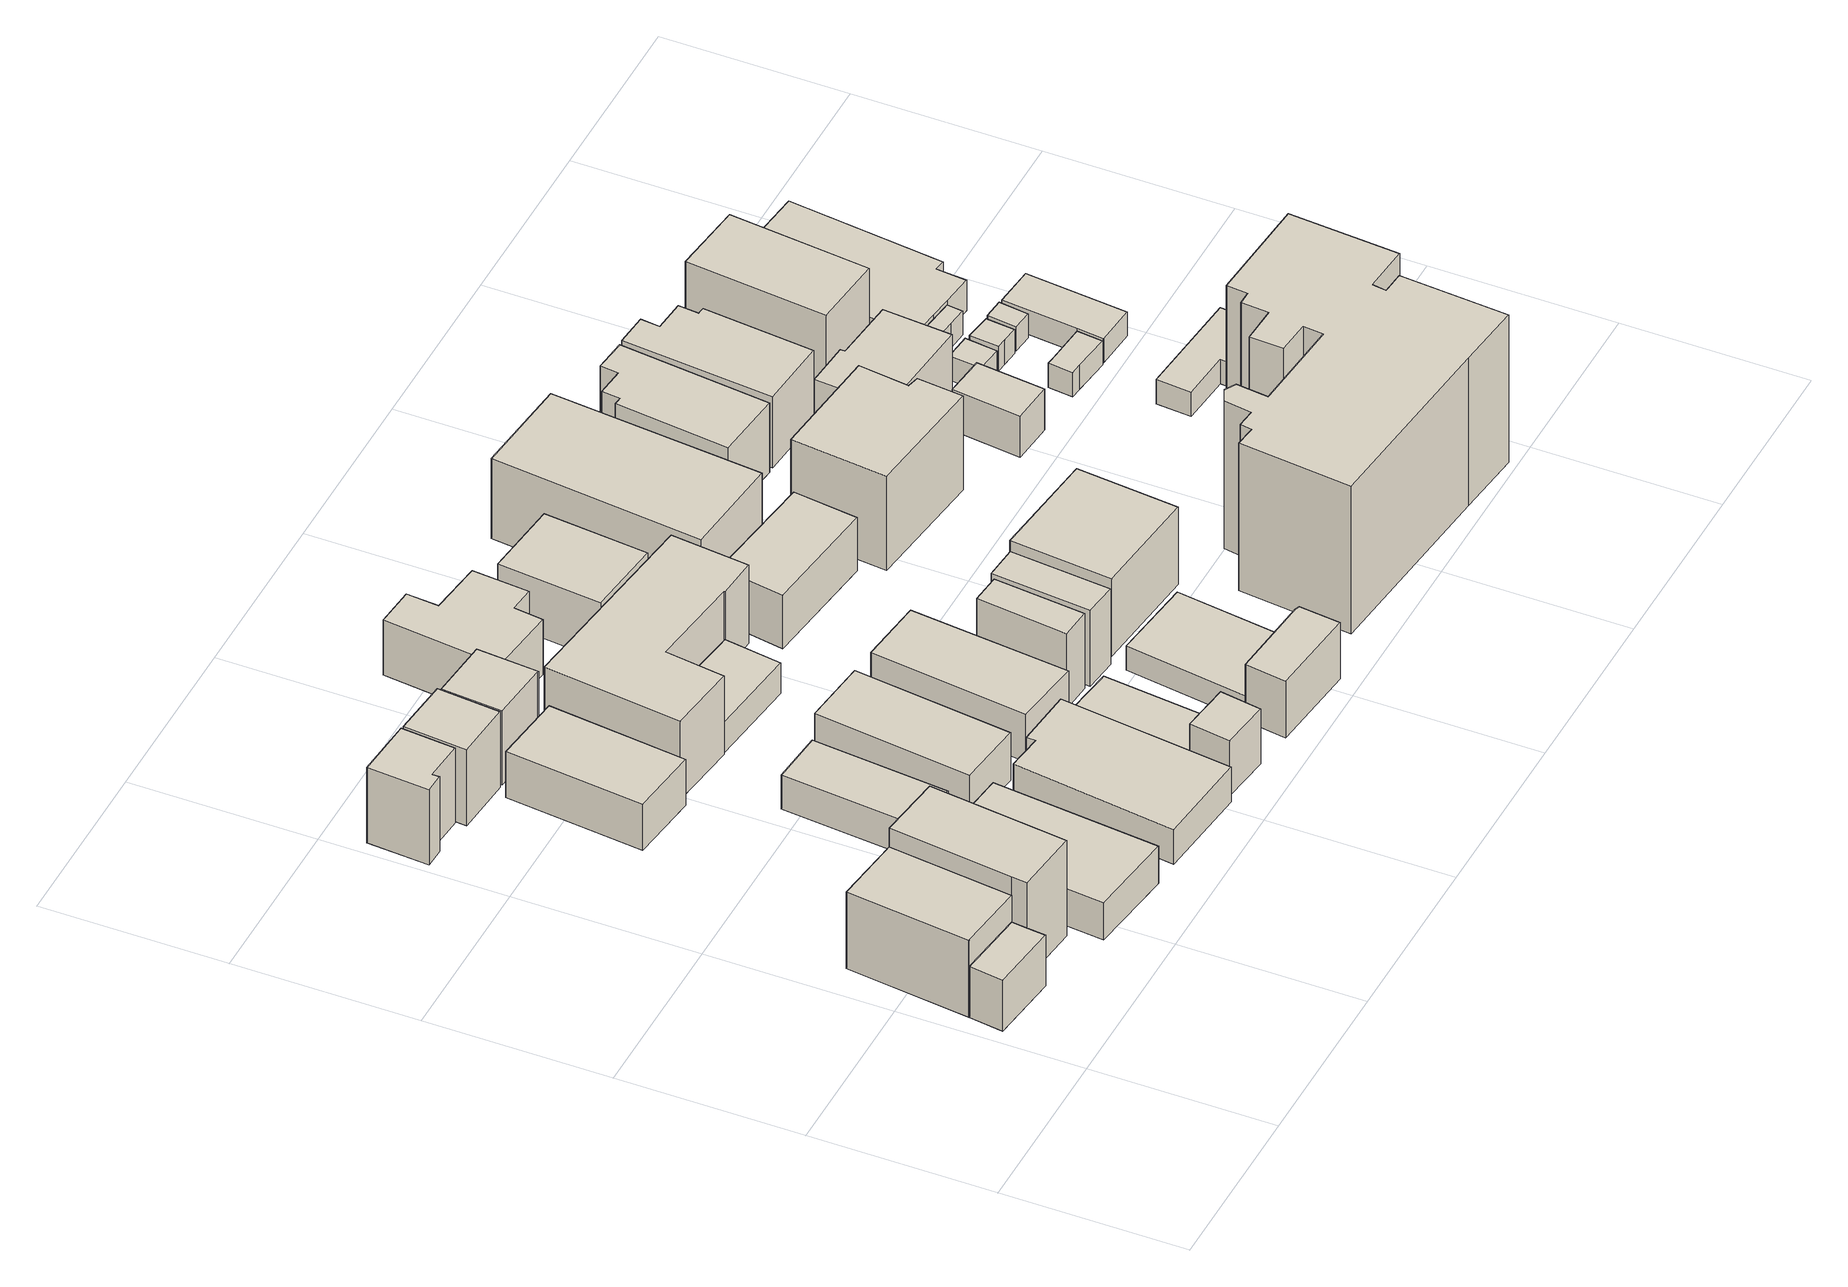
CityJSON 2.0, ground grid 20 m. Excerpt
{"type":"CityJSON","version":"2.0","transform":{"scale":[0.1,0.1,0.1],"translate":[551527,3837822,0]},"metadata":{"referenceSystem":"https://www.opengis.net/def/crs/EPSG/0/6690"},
"CityObjects":{
"building1":{"type":"Building","attributes":{"class":"3003","measuredHeight":6.3,"BuildingDetailAttribute.specifiedBuildingCoverageRate":0.8,"BuildingDetailAttribute.surveyYear":2017,"BuildingRiverFloodingRiskAttribute.description":"11","BuildingRiverFloodingRiskAttribute.rank":"2","BuildingRiverFloodingRiskAttribute.depth":0.74,"BuildingRiverFloodingRiskAttribute.adminType":"2","BuildingRiverFloodingRiskAttribute.scale":"2","BuildingRiverFloodingRiskAttribute.duration":7.3,"BuildingIDAttribute.prefecture":"27","BuildingIDAttribute.city":"27118"},"geometry":[{"type":"Solid","lod":"1","boundaries":[[[[0,1,2,3,4]],[[3,5,6,4]],[[2,7,5,3]],[[1,8,7,2]],[[0,9,8,1]],[[4,6,9,0]],[[5,7,8,9,6]]]]}]},
"building2":{"type":"Building","attributes":{"計測周辺長":42.6,"1/2500図郭":51,"区名":"城東区","町丁目名称":"諏訪３丁目","街区番号":12,"class":"3001","usage":"411","measuredHeight":9.5,"storeysAboveGround":2,"BuildingDetailAttribute.buildingRoofEdgeArea":104.85,"BuildingDetailAttribute.buildingStructureType":"610","BuildingDetailAttribute.buildingStructureOrgType":"2","BuildingDetailAttribute.detailedUsage":"1110","BuildingDetailAttribute.specifiedBuildingCoverageRate":0.8,"BuildingDetailAttribute.surveyYear":2017,"BuildingRiverFloodingRiskAttribute.description":"11","BuildingRiverFloodingRiskAttribute.rank":"2","BuildingRiverFloodingRiskAttribute.depth":0.632,"BuildingRiverFloodingRiskAttribute.adminType":"2","BuildingRiverFloodingRiskAttribute.scale":"2","BuildingRiverFloodingRiskAttribute.duration":1.58,"BuildingIDAttribute.prefecture":"27","BuildingIDAttribute.city":"27118"},"geometry":[{"type":"Solid","lod":"1","boundaries":[[[[10,11,12,13,14]],[[13,15,16,14]],[[12,17,15,13]],[[11,18,17,12]],[[10,19,18,11]],[[14,16,19,10]],[[15,17,18,19,16]]]]}]},
"building3":{"type":"Building","attributes":{"計測周辺長":45.13,"1/2500図郭":51,"区名":"城東区","町丁目名称":"諏訪３丁目","街区番号":12,"class":"3001","usage":"415","measuredHeight":11.8,"storeysAboveGround":3,"BuildingDetailAttribute.buildingRoofEdgeArea":111.08,"BuildingDetailAttribute.buildingStructureType":"610","BuildingDetailAttribute.buildingStructureOrgType":"2","BuildingDetailAttribute.detailedUsage":"1160","BuildingDetailAttribute.specifiedBuildingCoverageRate":0.8,"BuildingDetailAttribute.surveyYear":2017,"BuildingRiverFloodingRiskAttribute.description":"11","BuildingRiverFloodingRiskAttribute.rank":"2","BuildingRiverFloodingRiskAttribute.depth":0.541,"BuildingRiverFloodingRiskAttribute.adminType":"2","BuildingRiverFloodingRiskAttribute.scale":"2","BuildingRiverFloodingRiskAttribute.duration":7.3,"BuildingIDAttribute.prefecture":"27","BuildingIDAttribute.city":"27118"},"geometry":[{"type":"Solid","lod":"1","boundaries":[[[[12,20,21,22,13]],[[22,23,24,13]],[[21,25,23,22]],[[20,26,25,21]],[[12,27,26,20]],[[13,24,27,12]],[[23,25,26,27,24]]]]}]},
"building4":{"type":"Building","attributes":{"計測周辺長":26.54,"1/2500図郭":51,"区名":"城東区","町丁目名称":"諏訪３丁目","街区番号":13,"class":"3002","usage":"411","measuredHeight":9.4,"storeysAboveGround":3,"BuildingDetailAttribute.buildingRoofEdgeArea":40.41,"BuildingDetailAttribute.buildingStructureType":"601","BuildingDetailAttribute.buildingStructureOrgType":"1","BuildingDetailAttribute.detailedUsage":"1110","BuildingDetailAttribute.specifiedBuildingCoverageRate":0.8,"BuildingDetailAttribute.surveyYear":2017,"BuildingRiverFloodingRiskAttribute.description":"11","BuildingRiverFloodingRiskAttribute.rank":"1","BuildingRiverFloodingRiskAttribute.depth":0.316,"BuildingRiverFloodingRiskAttribute.adminType":"2","BuildingRiverFloodingRiskAttribute.scale":"2","BuildingRiverFloodingRiskAttribute.duration":0,"BuildingIDAttribute.prefecture":"27","BuildingIDAttribute.city":"27118"},"geometry":[{"type":"Solid","lod":"1","boundaries":[[[[28,29,30,31,32,33]],[[32,34,35,33]],[[31,36,34,32]],[[30,37,36,31]],[[29,38,37,30]],[[28,39,38,29]],[[33,35,39,28]],[[34,36,37,38,39,35]]]]}]},
"building5":{"type":"Building","attributes":{"計測周辺長":27.09,"1/2500図郭":51,"区名":"城東区","町丁目名称":"諏訪３丁目","街区番号":12,"class":"3001","usage":"411","measuredHeight":4.6,"storeysAboveGround":1,"BuildingDetailAttribute.buildingRoofEdgeArea":36.52,"BuildingDetailAttribute.buildingStructureType":"601","BuildingDetailAttribute.buildingStructureOrgType":"1","BuildingDetailAttribute.detailedUsage":"1120","BuildingDetailAttribute.specifiedBuildingCoverageRate":0.8,"BuildingDetailAttribute.surveyYear":2017,"BuildingRiverFloodingRiskAttribute.description":"11","BuildingRiverFloodingRiskAttribute.rank":"2","BuildingRiverFloodingRiskAttribute.depth":0.54,"BuildingRiverFloodingRiskAttribute.adminType":"2","BuildingRiverFloodingRiskAttribute.scale":"2","BuildingRiverFloodingRiskAttribute.duration":7.3,"BuildingIDAttribute.prefecture":"27","BuildingIDAttribute.city":"27118"},"geometry":[{"type":"Solid","lod":"1","boundaries":[[[[40,41,42,43]],[[42,44,45,43]],[[41,46,44,42]],[[40,47,46,41]],[[43,45,47,40]],[[44,46,47,45]]]]}]},
"building6":{"type":"Building","attributes":{"計測周辺長":26.62,"1/2500図郭":51,"区名":"城東区","町丁目名称":"諏訪３丁目","街区番号":13,"class":"3002","usage":"411","measuredHeight":9.4,"storeysAboveGround":3,"BuildingDetailAttribute.buildingRoofEdgeArea":44.26,"BuildingDetailAttribute.buildingStructureType":"601","BuildingDetailAttribute.buildingStructureOrgType":"1","BuildingDetailAttribute.detailedUsage":"1110","BuildingDetailAttribute.specifiedBuildingCoverageRate":0.8,"BuildingDetailAttribute.surveyYear":2017,"BuildingRiverFloodingRiskAttribute.description":"11","BuildingRiverFloodingRiskAttribute.rank":"1","BuildingRiverFloodingRiskAttribute.depth":0.394,"BuildingRiverFloodingRiskAttribute.adminType":"2","BuildingRiverFloodingRiskAttribute.scale":"2","BuildingRiverFloodingRiskAttribute.duration":0,"BuildingIDAttribute.prefecture":"27","BuildingIDAttribute.city":"27118"},"geometry":[{"type":"Solid","lod":"1","boundaries":[[[[48,49,50,51]],[[50,52,53,51]],[[49,54,52,50]],[[48,55,54,49]],[[51,53,55,48]],[[52,54,55,53]]]]}]},
"building7":{"type":"Building","attributes":{"計測周辺長":45.83,"1/2500図郭":51,"区名":"城東区","町丁目名称":"諏訪３丁目","街区番号":13,"class":"3001","usage":"441","measuredHeight":5.8,"storeysAboveGround":2,"BuildingDetailAttribute.buildingRoofEdgeArea":118,"BuildingDetailAttribute.buildingStructureType":"610","BuildingDetailAttribute.buildingStructureOrgType":"2","BuildingDetailAttribute.detailedUsage":"1510","BuildingDetailAttribute.specifiedBuildingCoverageRate":0.8,"BuildingDetailAttribute.surveyYear":2017,"BuildingRiverFloodingRiskAttribute.description":"11","BuildingRiverFloodingRiskAttribute.rank":"1","BuildingRiverFloodingRiskAttribute.depth":0.459,"BuildingRiverFloodingRiskAttribute.adminType":"2","BuildingRiverFloodingRiskAttribute.scale":"2","BuildingRiverFloodingRiskAttribute.duration":1.08,"BuildingIDAttribute.prefecture":"27","BuildingIDAttribute.city":"27118"},"geometry":[{"type":"Solid","lod":"1","boundaries":[[[[56,57,58,59]],[[58,60,61,59]],[[57,62,60,58]],[[56,63,62,57]],[[59,61,63,56]],[[60,62,63,61]]]]}]},
"building8":{"type":"Building","attributes":{"計測周辺長":56.33,"1/2500図郭":51,"区名":"城東区","町丁目名称":"諏訪３丁目","街区番号":12,"class":"3001","usage":"441","measuredHeight":4.2,"storeysAboveGround":2,"BuildingDetailAttribute.buildingRoofEdgeArea":90.68,"BuildingDetailAttribute.buildingStructureType":"603","BuildingDetailAttribute.buildingStructureOrgType":"3","BuildingDetailAttribute.detailedUsage":"1520","BuildingDetailAttribute.specifiedBuildingCoverageRate":0.8,"BuildingDetailAttribute.surveyYear":2017,"BuildingRiverFloodingRiskAttribute.description":"11","BuildingRiverFloodingRiskAttribute.rank":"2","BuildingRiverFloodingRiskAttribute.depth":0.524,"BuildingRiverFloodingRiskAttribute.adminType":"2","BuildingRiverFloodingRiskAttribute.scale":"2","BuildingRiverFloodingRiskAttribute.duration":1.58,"BuildingIDAttribute.prefecture":"27","BuildingIDAttribute.city":"27118"},"geometry":[{"type":"Solid","lod":"1","boundaries":[[[[64,65,66,67,68,69]],[[68,70,71,69]],[[67,72,70,68]],[[66,73,72,67]],[[65,74,73,66]],[[64,75,74,65]],[[69,71,75,64]],[[70,72,73,74,75,71]]]]}]},
"building9":{"type":"Building","attributes":{"計測周辺長":26.77,"1/2500図郭":51,"区名":"城東区","町丁目名称":"諏訪３丁目","街区番号":13,"class":"3002","usage":"411","measuredHeight":9.2,"storeysAboveGround":3,"BuildingDetailAttribute.buildingRoofEdgeArea":44.77,"BuildingDetailAttribute.buildingStructureType":"601","BuildingDetailAttribute.buildingStructureOrgType":"1","BuildingDetailAttribute.detailedUsage":"1110","BuildingDetailAttribute.specifiedBuildingCoverageRate":0.8,"BuildingDetailAttribute.surveyYear":2017,"BuildingRiverFloodingRiskAttribute.description":"11","BuildingRiverFloodingRiskAttribute.rank":"1","BuildingRiverFloodingRiskAttribute.depth":0.212,"BuildingRiverFloodingRiskAttribute.adminType":"2","BuildingRiverFloodingRiskAttribute.scale":"2","BuildingRiverFloodingRiskAttribute.duration":0,"BuildingIDAttribute.prefecture":"27","BuildingIDAttribute.city":"27118"},"geometry":[{"type":"Solid","lod":"1","boundaries":[[[[76,77,78,79,80]],[[79,81,82,80]],[[78,83,81,79]],[[77,84,83,78]],[[76,85,84,77]],[[80,82,85,76]],[[81,83,84,85,82]]]]}]},
"building10":{"type":"Building","attributes":{"計測周辺長":28.77,"1/2500図郭":51,"区名":"城東区","町丁目名称":"諏訪３丁目","街区番号":12,"class":"3001","usage":"411","measuredHeight":4.3,"storeysAboveGround":1,"BuildingDetailAttribute.buildingRoofEdgeArea":40.97,"BuildingDetailAttribute.buildingStructureType":"601","BuildingDetailAttribute.buildingStructureOrgType":"1","BuildingDetailAttribute.detailedUsage":"1120","BuildingDetailAttribute.specifiedBuildingCoverageRate":0.8,"BuildingDetailAttribute.surveyYear":2017,"BuildingRiverFloodingRiskAttribute.description":"11","BuildingRiverFloodingRiskAttribute.rank":"2","BuildingRiverFloodingRiskAttribute.depth":0.558,"BuildingRiverFloodingRiskAttribute.adminType":"2","BuildingRiverFloodingRiskAttribute.scale":"2","BuildingRiverFloodingRiskAttribute.duration":3.5,"BuildingIDAttribute.prefecture":"27","BuildingIDAttribute.city":"27118"},"geometry":[{"type":"Solid","lod":"1","boundaries":[[[[86,87,88,89,90,91]],[[90,92,93,91]],[[89,94,92,90]],[[88,95,94,89]],[[87,96,95,88]],[[86,97,96,87]],[[91,93,97,86]],[[92,94,95,96,97,93]]]]}]},
"building11":{"type":"Building","attributes":{"計測周辺長":23.34,"1/2500図郭":51,"区名":"城東区","町丁目名称":"諏訪３丁目","街区番号":12,"class":"3001","usage":"411","measuredHeight":5.9,"storeysAboveGround":2,"BuildingDetailAttribute.buildingRoofEdgeArea":31.85,"BuildingDetailAttribute.buildingStructureType":"601","BuildingDetailAttribute.buildingStructureOrgType":"1","BuildingDetailAttribute.detailedUsage":"1120","BuildingDetailAttribute.specifiedBuildingCoverageRate":0.8,"BuildingDetailAttribute.surveyYear":2017,"BuildingRiverFloodingRiskAttribute.description":"11","BuildingRiverFloodingRiskAttribute.rank":"2","BuildingRiverFloodingRiskAttribute.depth":0.51,"BuildingRiverFloodingRiskAttribute.adminType":"2","BuildingRiverFloodingRiskAttribute.scale":"2","BuildingRiverFloodingRiskAttribute.duration":0,"BuildingIDAttribute.prefecture":"27","BuildingIDAttribute.city":"27118"},"geometry":[{"type":"Solid","lod":"1","boundaries":[[[[98,99,100,101]],[[100,102,103,101]],[[99,104,102,100]],[[98,105,104,99]],[[101,103,105,98]],[[102,104,105,103]]]]}]},
"building12":{"type":"Building","attributes":{"計測周辺長":20.22,"1/2500図郭":51,"区名":"城東区","町丁目名称":"諏訪３丁目","街区番号":12,"class":"3001","usage":"413","measuredHeight":6.8,"storeysAboveGround":2,"BuildingDetailAttribute.buildingRoofEdgeArea":25.31,"BuildingDetailAttribute.buildingStructureType":"601","BuildingDetailAttribute.buildingStructureOrgType":"1","BuildingDetailAttribute.detailedUsage":"1150","BuildingDetailAttribute.specifiedBuildingCoverageRate":0.8,"BuildingDetailAttribute.surveyYear":2017,"BuildingRiverFloodingRiskAttribute.description":"11","BuildingRiverFloodingRiskAttribute.rank":"2","BuildingRiverFloodingRiskAttribute.depth":0.577,"BuildingRiverFloodingRiskAttribute.adminType":"2","BuildingRiverFloodingRiskAttribute.scale":"2","BuildingRiverFloodingRiskAttribute.duration":3.5,"BuildingIDAttribute.prefecture":"27","BuildingIDAttribute.city":"27118"},"geometry":[{"type":"Solid","lod":"1","boundaries":[[[[106,107,108,109]],[[108,110,111,109]],[[107,112,110,108]],[[106,113,112,107]],[[109,111,113,106]],[[110,112,113,111]]]]}]},
"building13":{"type":"Building","attributes":{"計測周辺長":75.38,"1/2500図郭":51,"区名":"城東区","町丁目名称":"諏訪３丁目","街区番号":13,"class":"3003","usage":"431","measuredHeight":3.8,"storeysAboveGround":3,"BuildingDetailAttribute.buildingRoofEdgeArea":313.76,"BuildingDetailAttribute.buildingStructureType":"603","BuildingDetailAttribute.buildingStructureOrgType":"3","BuildingDetailAttribute.detailedUsage":"1720","BuildingDetailAttribute.specifiedBuildingCoverageRate":0.8,"BuildingDetailAttribute.surveyYear":2017,"BuildingRiverFloodingRiskAttribute.description":"11","BuildingRiverFloodingRiskAttribute.rank":"1","BuildingRiverFloodingRiskAttribute.depth":0.477,"BuildingRiverFloodingRiskAttribute.adminType":"2","BuildingRiverFloodingRiskAttribute.scale":"2","BuildingRiverFloodingRiskAttribute.duration":0,"BuildingIDAttribute.prefecture":"27","BuildingIDAttribute.city":"27118"},"geometry":[{"type":"Solid","lod":"1","boundaries":[[[[114,115,116,117]],[[116,118,119,117]],[[115,120,118,116]],[[114,121,120,115]],[[117,119,121,114]],[[118,120,121,119]]]]}]},
"building14":{"type":"Building","attributes":{"計測周辺長":75.38,"1/2500図郭":51,"区名":"城東区","町丁目名称":"諏訪３丁目","街区番号":13,"class":"3002","usage":"431","measuredHeight":9.7,"storeysAboveGround":3,"BuildingDetailAttribute.buildingRoofEdgeArea":313.76,"BuildingDetailAttribute.buildingStructureType":"603","BuildingDetailAttribute.buildingStructureOrgType":"3","BuildingDetailAttribute.detailedUsage":"1720","BuildingDetailAttribute.specifiedBuildingCoverageRate":0.8,"BuildingDetailAttribute.surveyYear":2017,"BuildingRiverFloodingRiskAttribute.description":"11","BuildingRiverFloodingRiskAttribute.rank":"1","BuildingRiverFloodingRiskAttribute.depth":0.398,"BuildingRiverFloodingRiskAttribute.adminType":"2","BuildingRiverFloodingRiskAttribute.scale":"2","BuildingRiverFloodingRiskAttribute.duration":0,"BuildingIDAttribute.prefecture":"27","BuildingIDAttribute.city":"27118"},"geometry":[{"type":"Solid","lod":"1","boundaries":[[[[117,122,123,124,125,126,114,127]],[[114,128,129,127]],[[126,130,128,114]],[[125,131,130,126]],[[124,132,131,125]],[[123,133,132,124]],[[122,134,133,123]],[[117,135,134,122]],[[127,129,135,117]],[[128,130,131,132,133,134,135,129]]]]}]},
"building15":{"type":"Building","attributes":{"class":"3001","BuildingDetailAttribute.specifiedBuildingCoverageRate":0.8,"BuildingDetailAttribute.surveyYear":2017,"BuildingRiverFloodingRiskAttribute.description":"11","BuildingRiverFloodingRiskAttribute.rank":"2","BuildingRiverFloodingRiskAttribute.depth":0.51,"BuildingRiverFloodingRiskAttribute.adminType":"2","BuildingRiverFloodingRiskAttribute.scale":"2","BuildingRiverFloodingRiskAttribute.duration":3.5,"BuildingIDAttribute.prefecture":"27","BuildingIDAttribute.city":"27118"},"geometry":[{"type":"Solid","lod":"1","boundaries":[[[[136,137,138,139]],[[138,140,141,139]],[[137,142,140,138]],[[136,143,142,137]],[[139,141,143,136]],[[140,142,143,141]]]]}]},
"building16":{"type":"Building","attributes":{"計測周辺長":47.12,"1/2500図郭":51,"区名":"城東区","町丁目名称":"諏訪３丁目","街区番号":13,"class":"3001","usage":"411","measuredHeight":6.8,"storeysAboveGround":2,"BuildingDetailAttribute.buildingRoofEdgeArea":106.98,"BuildingDetailAttribute.buildingStructureType":"610","BuildingDetailAttribute.buildingStructureOrgType":"2","BuildingDetailAttribute.detailedUsage":"1110","BuildingDetailAttribute.specifiedBuildingCoverageRate":0.8,"BuildingDetailAttribute.surveyYear":2017,"BuildingRiverFloodingRiskAttribute.description":"11","BuildingRiverFloodingRiskAttribute.rank":"1","BuildingRiverFloodingRiskAttribute.depth":0.052,"BuildingRiverFloodingRiskAttribute.adminType":"2","BuildingRiverFloodingRiskAttribute.scale":"2","BuildingRiverFloodingRiskAttribute.duration":0,"BuildingIDAttribute.prefecture":"27","BuildingIDAttribute.city":"27118"},"geometry":[{"type":"Solid","lod":"1","boundaries":[[[[144,145,146,147,148,149,150,151]],[[150,152,153,151]],[[149,154,152,150]],[[148,155,154,149]],[[147,156,155,148]],[[146,157,156,147]],[[145,158,157,146]],[[144,159,158,145]],[[151,153,159,144]],[[152,154,155,156,157,158,159,153]]]]}]},
"building17":{"type":"Building","attributes":{"計測周辺長":23.83,"1/2500図郭":51,"区名":"城東区","町丁目名称":"諏訪３丁目","街区番号":12,"class":"3001","usage":"411","measuredHeight":5.9,"storeysAboveGround":2,"BuildingDetailAttribute.buildingRoofEdgeArea":33.01,"BuildingDetailAttribute.buildingStructureType":"601","BuildingDetailAttribute.buildingStructureOrgType":"1","BuildingDetailAttribute.detailedUsage":"1120","BuildingDetailAttribute.specifiedBuildingCoverageRate":0.8,"BuildingDetailAttribute.surveyYear":2017,"BuildingRiverFloodingRiskAttribute.description":"11","BuildingRiverFloodingRiskAttribute.rank":"2","BuildingRiverFloodingRiskAttribute.depth":0.51,"BuildingRiverFloodingRiskAttribute.adminType":"2","BuildingRiverFloodingRiskAttribute.scale":"2","BuildingRiverFloodingRiskAttribute.duration":0,"BuildingIDAttribute.prefecture":"27","BuildingIDAttribute.city":"27118"},"geometry":[{"type":"Solid","lod":"1","boundaries":[[[[160,161,162,163]],[[162,164,165,163]],[[161,166,164,162]],[[160,167,166,161]],[[163,165,167,160]],[[164,166,167,165]]]]}]},
"building18":{"type":"Building","attributes":{"class":"3001","measuredHeight":9.3,"BuildingDetailAttribute.specifiedBuildingCoverageRate":0.8,"BuildingDetailAttribute.surveyYear":2017,"BuildingRiverFloodingRiskAttribute.description":"11","BuildingRiverFloodingRiskAttribute.rank":"1","BuildingRiverFloodingRiskAttribute.depth":0.451,"BuildingRiverFloodingRiskAttribute.adminType":"2","BuildingRiverFloodingRiskAttribute.scale":"2","BuildingRiverFloodingRiskAttribute.duration":0,"BuildingIDAttribute.prefecture":"27","BuildingIDAttribute.city":"27118"},"geometry":[{"type":"Solid","lod":"1","boundaries":[[[[168,169,170,171]],[[170,172,173,171]],[[169,174,172,170]],[[168,175,174,169]],[[171,173,175,168]],[[172,174,175,173]]]]}]},
"building19":{"type":"Building","attributes":{"計測周辺長":19.28,"1/2500図郭":51,"区名":"城東区","町丁目名称":"諏訪３丁目","街区番号":12,"class":"3001","usage":"411","measuredHeight":7,"storeysAboveGround":2,"BuildingDetailAttribute.buildingRoofEdgeArea":23.54,"BuildingDetailAttribute.buildingStructureType":"601","BuildingDetailAttribute.buildingStructureOrgType":"1","BuildingDetailAttribute.detailedUsage":"1120","BuildingDetailAttribute.specifiedBuildingCoverageRate":0.8,"BuildingDetailAttribute.surveyYear":2017,"BuildingRiverFloodingRiskAttribute.description":"11","BuildingRiverFloodingRiskAttribute.rank":"2","BuildingRiverFloodingRiskAttribute.depth":0.677,"BuildingRiverFloodingRiskAttribute.adminType":"2","BuildingRiverFloodingRiskAttribute.scale":"2","BuildingRiverFloodingRiskAttribute.duration":3.5,"BuildingIDAttribute.prefecture":"27","BuildingIDAttribute.city":"27118"},"geometry":[{"type":"Solid","lod":"1","boundaries":[[[[176,177,178,179,180]],[[179,181,182,180]],[[178,183,181,179]],[[177,184,183,178]],[[176,185,184,177]],[[180,182,185,176]],[[181,183,184,185,182]]]]}]},
"building20":{"type":"Building","attributes":{"計測周辺長":39.76,"1/2500図郭":51,"区名":"城東区","町丁目名称":"諏訪３丁目","街区番号":13,"class":"3001","usage":"454","measuredHeight":7,"storeysAboveGround":2,"BuildingDetailAttribute.buildingRoofEdgeArea":96.88,"BuildingDetailAttribute.buildingStructureType":"601","BuildingDetailAttribute.buildingStructureOrgType":"1","BuildingDetailAttribute.detailedUsage":"1930","BuildingDetailAttribute.specifiedBuildingCoverageRate":0.8,"BuildingDetailAttribute.surveyYear":2017,"BuildingRiverFloodingRiskAttribute.description":"11","BuildingRiverFloodingRiskAttribute.rank":"1","BuildingRiverFloodingRiskAttribute.depth":0.35,"BuildingRiverFloodingRiskAttribute.adminType":"2","BuildingRiverFloodingRiskAttribute.scale":"2","BuildingRiverFloodingRiskAttribute.duration":0,"BuildingIDAttribute.prefecture":"27","BuildingIDAttribute.city":"27118"},"geometry":[{"type":"Solid","lod":"1","boundaries":[[[[186,187,188,189]],[[188,190,191,189]],[[187,192,190,188]],[[186,193,192,187]],[[189,191,193,186]],[[190,192,193,191]]]]}]},
"building21":{"type":"Building","attributes":{"計測周辺長":39.89,"1/2500図郭":51,"区名":"城東区","町丁目名称":"諏訪３丁目","街区番号":12,"class":"3001","usage":"411","measuredHeight":9.4,"storeysAboveGround":3,"BuildingDetailAttribute.buildingRoofEdgeArea":60.07,"BuildingDetailAttribute.buildingStructureType":"601","BuildingDetailAttribute.buildingStructureOrgType":"1","BuildingDetailAttribute.detailedUsage":"1110","BuildingDetailAttribute.specifiedBuildingCoverageRate":0.8,"BuildingDetailAttribute.surveyYear":2017,"BuildingRiverFloodingRiskAttribute.description":"11","BuildingRiverFloodingRiskAttribute.rank":"1","BuildingRiverFloodingRiskAttribute.depth":0.441,"BuildingRiverFloodingRiskAttribute.adminType":"2","BuildingRiverFloodingRiskAttribute.scale":"2","BuildingRiverFloodingRiskAttribute.duration":0,"BuildingIDAttribute.prefecture":"27","BuildingIDAttribute.city":"27118"},"geometry":[{"type":"Solid","lod":"1","boundaries":[[[[194,195,196,197]],[[196,198,199,197]],[[195,200,198,196]],[[194,201,200,195]],[[197,199,201,194]],[[198,200,201,199]]]]}]},
"building22":{"type":"Building","attributes":{"class":"3003","BuildingDetailAttribute.specifiedBuildingCoverageRate":0.8,"BuildingDetailAttribute.surveyYear":2017,"BuildingRiverFloodingRiskAttribute.description":"11","BuildingRiverFloodingRiskAttribute.rank":"2","BuildingRiverFloodingRiskAttribute.depth":0.677,"BuildingRiverFloodingRiskAttribute.adminType":"2","BuildingRiverFloodingRiskAttribute.scale":"2","BuildingRiverFloodingRiskAttribute.duration":0,"BuildingIDAttribute.prefecture":"27","BuildingIDAttribute.city":"27118"},"geometry":[{"type":"Solid","lod":"1","boundaries":[[[[202,203,204,205]],[[204,206,207,205]],[[203,208,206,204]],[[202,209,208,203]],[[205,207,209,202]],[[206,208,209,207]]]]}]},
"building23":{"type":"Building","attributes":{"計測周辺長":40.66,"1/2500図郭":51,"区名":"城東区","町丁目名称":"諏訪３丁目","街区番号":13,"class":"3001","usage":"411","measuredHeight":6.6,"storeysAboveGround":2,"BuildingDetailAttribute.buildingRoofEdgeArea":93.84,"BuildingDetailAttribute.buildingStructureType":"610","BuildingDetailAttribute.buildingStructureOrgType":"2","BuildingDetailAttribute.detailedUsage":"1110","BuildingDetailAttribute.specifiedBuildingCoverageRate":0.8,"BuildingDetailAttribute.surveyYear":2017,"BuildingRiverFloodingRiskAttribute.description":"11","BuildingRiverFloodingRiskAttribute.rank":"1","BuildingRiverFloodingRiskAttribute.depth":0.376,"BuildingRiverFloodingRiskAttribute.adminType":"2","BuildingRiverFloodingRiskAttribute.scale":"2","BuildingRiverFloodingRiskAttribute.duration":0,"BuildingIDAttribute.prefecture":"27","BuildingIDAttribute.city":"27118"},"geometry":[{"type":"Solid","lod":"1","boundaries":[[[[210,211,212,213]],[[212,214,215,213]],[[211,216,214,212]],[[210,217,216,211]],[[213,215,217,210]],[[214,216,217,215]]]]}]},
"building24":{"type":"Building","attributes":{"class":"3001","measuredHeight":9.6,"BuildingDetailAttribute.specifiedBuildingCoverageRate":0.8,"BuildingDetailAttribute.surveyYear":2017,"BuildingRiverFloodingRiskAttribute.description":"11","BuildingRiverFloodingRiskAttribute.rank":"2","BuildingRiverFloodingRiskAttribute.depth":0.51,"BuildingRiverFloodingRiskAttribute.adminType":"2","BuildingRiverFloodingRiskAttribute.scale":"2","BuildingRiverFloodingRiskAttribute.duration":0.733,"BuildingIDAttribute.prefecture":"27","BuildingIDAttribute.city":"27118"},"geometry":[{"type":"Solid","lod":"1","boundaries":[[[[218,219,220,221]],[[220,222,223,221]],[[219,224,222,220]],[[218,225,224,219]],[[221,223,225,218]],[[222,224,225,223]]]]}]},
"building25":{"type":"Building","attributes":{"計測周辺長":68.69,"1/2500図郭":51,"区名":"城東区","町丁目名称":"諏訪３丁目","街区番号":13,"class":"3002","usage":"412","measuredHeight":9.9,"storeysAboveGround":3,"BuildingDetailAttribute.buildingRoofEdgeArea":259.16,"BuildingDetailAttribute.buildingStructureType":"603","BuildingDetailAttribute.buildingStructureOrgType":"3","BuildingDetailAttribute.detailedUsage":"1130","BuildingDetailAttribute.specifiedBuildingCoverageRate":0.8,"BuildingDetailAttribute.surveyYear":2017,"BuildingRiverFloodingRiskAttribute.description":"11","BuildingRiverFloodingRiskAttribute.rank":"1","BuildingRiverFloodingRiskAttribute.depth":0.479,"BuildingRiverFloodingRiskAttribute.adminType":"2","BuildingRiverFloodingRiskAttribute.scale":"2","BuildingRiverFloodingRiskAttribute.duration":0,"BuildingIDAttribute.prefecture":"27","BuildingIDAttribute.city":"27118"},"geometry":[{"type":"Solid","lod":"1","boundaries":[[[[226,227,228,229]],[[228,230,231,229]],[[227,232,230,228]],[[226,233,232,227]],[[229,231,233,226]],[[230,232,233,231]]]]}]},
"building26":{"type":"Building","attributes":{"計測周辺長":48.88,"1/2500図郭":51,"区名":"城東区","町丁目名称":"諏訪３丁目","街区番号":13,"class":"3002","usage":"412","measuredHeight":11.7,"storeysAboveGround":4,"BuildingDetailAttribute.buildingRoofEdgeArea":139.63,"BuildingDetailAttribute.buildingStructureType":"603","BuildingDetailAttribute.buildingStructureOrgType":"3","BuildingDetailAttribute.detailedUsage":"1130","BuildingDetailAttribute.specifiedBuildingCoverageRate":0.8,"BuildingDetailAttribute.surveyYear":2017,"BuildingRiverFloodingRiskAttribute.description":"11","BuildingRiverFloodingRiskAttribute.rank":"1","BuildingRiverFloodingRiskAttribute.depth":0.375,"BuildingRiverFloodingRiskAttribute.adminType":"2","BuildingRiverFloodingRiskAttribute.scale":"2","BuildingRiverFloodingRiskAttribute.duration":0,"BuildingIDAttribute.prefecture":"27","BuildingIDAttribute.city":"27118"},"geometry":[{"type":"Solid","lod":"1","boundaries":[[[[234,235,236,237,238,239]],[[238,240,241,239]],[[237,242,240,238]],[[236,243,242,237]],[[235,244,243,236]],[[234,245,244,235]],[[239,241,245,234]],[[240,242,243,244,245,241]]]]}]},
"building27":{"type":"Building","attributes":{"class":"3001","measuredHeight":8.6,"BuildingDetailAttribute.specifiedBuildingCoverageRate":0.8,"BuildingDetailAttribute.surveyYear":2017,"BuildingRiverFloodingRiskAttribute.description":"11","BuildingRiverFloodingRiskAttribute.rank":"1","BuildingRiverFloodingRiskAttribute.depth":0.49,"BuildingRiverFloodingRiskAttribute.adminType":"2","BuildingRiverFloodingRiskAttribute.scale":"2","BuildingRiverFloodingRiskAttribute.duration":0,"BuildingIDAttribute.prefecture":"27","BuildingIDAttribute.city":"27118"},"geometry":[{"type":"Solid","lod":"1","boundaries":[[[[246,247,248,249,250,251,252,253]],[[252,254,255,253]],[[251,256,254,252]],[[250,257,256,251]],[[249,258,257,250]],[[248,259,258,249]],[[247,260,259,248]],[[246,261,260,247]],[[253,255,261,246]],[[254,256,257,258,259,260,261,255]]]]}]},
"building28":{"type":"Building","attributes":{"計測周辺長":133.09,"1/2500図郭":51,"区名":"城東区","町丁目名称":"諏訪３丁目","街区番号":12,"class":"3002","usage":"412","measuredHeight":18.3,"storeysAboveGround":6,"BuildingDetailAttribute.buildingRoofEdgeArea":565.62,"BuildingDetailAttribute.buildingStructureType":"603","BuildingDetailAttribute.buildingStructureOrgType":"3","BuildingDetailAttribute.detailedUsage":"1130","BuildingDetailAttribute.specifiedBuildingCoverageRate":0.8,"BuildingDetailAttribute.surveyYear":2017,"BuildingRiverFloodingRiskAttribute.description":"11","BuildingRiverFloodingRiskAttribute.rank":"1","BuildingRiverFloodingRiskAttribute.depth":0.137,"BuildingRiverFloodingRiskAttribute.adminType":"2","BuildingRiverFloodingRiskAttribute.scale":"2","BuildingRiverFloodingRiskAttribute.duration":0,"BuildingIDAttribute.prefecture":"27","BuildingIDAttribute.city":"27118"},"geometry":[{"type":"Solid","lod":"1","boundaries":[[[[262,263,264,265,266,267,268,269,270,271,272,273,274,275,276,277,278,279,280,281,282,283,284,285,286]],[[285,287,288,286]],[[284,289,287,285]],[[283,290,289,284]],[[282,291,290,283]],[[281,292,291,282]],[[280,293,292,281]],[[279,294,293,280]],[[278,295,294,279]],[[277,296,295,278]],[[276,297,296,277]],[[275,298,297,276]],[[274,299,298,275]],[[273,300,299,274]],[[272,301,300,273]],[[271,302,301,272]],[[270,303,302,271]],[[269,304,303,270]],[[268,305,304,269]],[[267,306,305,268]],[[266,307,306,267]],[[265,308,307,266]],[[264,309,308,265]],[[263,310,309,264]],[[262,311,310,263]],[[286,288,311,262]],[[287,289,290,291,292,293,294,295,296,297,298,299,300,301,302,303,304,305,306,307,308,309,310,311,288]]]]}]},
"building29":{"type":"Building","attributes":{"class":"3001","measuredHeight":8.9,"BuildingDetailAttribute.specifiedBuildingCoverageRate":0.8,"BuildingDetailAttribute.surveyYear":2017,"BuildingRiverFloodingRiskAttribute.description":"11","BuildingRiverFloodingRiskAttribute.rank":"1","BuildingRiverFloodingRiskAttribute.depth":0.478,"BuildingRiverFloodingRiskAttribute.adminType":"2","BuildingRiverFloodingRiskAttribute.scale":"2","BuildingRiverFloodingRiskAttribute.duration":0,"BuildingIDAttribute.prefecture":"27","BuildingIDAttribute.city":"27118"},"geometry":[{"type":"Solid","lod":"1","boundaries":[[[[312,313,314,315,316,317,318,319]],[[318,320,321,319]],[[317,322,320,318]],[[316,323,322,317]],[[315,324,323,316]],[[314,325,324,315]],[[313,326,325,314]],[[312,327,326,313]],[[319,321,327,312]],[[320,322,323,324,325,326,327,321]]]]}]},
"building30":{"type":"Building","attributes":{"class":"3001","measuredHeight":5,"BuildingDetailAttribute.specifiedBuildingCoverageRate":0.8,"BuildingDetailAttribute.surveyYear":2017,"BuildingRiverFloodingRiskAttribute.description":"11","BuildingRiverFloodingRiskAttribute.rank":"1","BuildingRiverFloodingRiskAttribute.depth":0.174,"BuildingRiverFloodingRiskAttribute.adminType":"2","BuildingRiverFloodingRiskAttribute.scale":"2","BuildingRiverFloodingRiskAttribute.duration":0,"BuildingIDAttribute.prefecture":"27","BuildingIDAttribute.city":"27118"},"geometry":[{"type":"Solid","lod":"1","boundaries":[[[[328,329,330,331]],[[330,332,333,331]],[[329,334,332,330]],[[328,335,334,329]],[[331,333,335,328]],[[332,334,335,333]]]]}]},
"building31":{"type":"Building","attributes":{"class":"3001","measuredHeight":7.1,"BuildingDetailAttribute.specifiedBuildingCoverageRate":0.8,"BuildingDetailAttribute.surveyYear":2017,"BuildingRiverFloodingRiskAttribute.description":"11","BuildingRiverFloodingRiskAttribute.rank":"1","BuildingRiverFloodingRiskAttribute.depth":0.235,"BuildingRiverFloodingRiskAttribute.adminType":"2","BuildingRiverFloodingRiskAttribute.scale":"2","BuildingRiverFloodingRiskAttribute.duration":0,"BuildingIDAttribute.prefecture":"27","BuildingIDAttribute.city":"27118"},"geometry":[{"type":"Solid","lod":"1","boundaries":[[[[336,337,338,339,340,341]],[[340,342,343,341]],[[339,344,342,340]],[[338,345,344,339]],[[337,346,345,338]],[[336,347,346,337]],[[341,343,347,336]],[[342,344,345,346,347,343]]]]}]},
"building32":{"type":"Building","attributes":{"class":"3001","BuildingDetailAttribute.specifiedBuildingCoverageRate":0.8,"BuildingDetailAttribute.surveyYear":2017,"BuildingRiverFloodingRiskAttribute.description":"11","BuildingRiverFloodingRiskAttribute.rank":"1","BuildingRiverFloodingRiskAttribute.depth":0.174,"BuildingRiverFloodingRiskAttribute.adminType":"2","BuildingRiverFloodingRiskAttribute.scale":"2","BuildingRiverFloodingRiskAttribute.duration":0,"BuildingIDAttribute.prefecture":"27","BuildingIDAttribute.city":"27118"},"geometry":[{"type":"Solid","lod":"1","boundaries":[[[[348,349,350,351]],[[350,352,353,351]],[[349,354,352,350]],[[348,355,354,349]],[[351,353,355,348]],[[352,354,355,353]]]]}]},
"building33":{"type":"Building","attributes":{"class":"3001","measuredHeight":11.8,"BuildingDetailAttribute.specifiedBuildingCoverageRate":0.8,"BuildingDetailAttribute.surveyYear":2017,"BuildingRiverFloodingRiskAttribute.description":"11","BuildingRiverFloodingRiskAttribute.rank":"1","BuildingRiverFloodingRiskAttribute.depth":0.057,"BuildingRiverFloodingRiskAttribute.adminType":"2","BuildingRiverFloodingRiskAttribute.scale":"2","BuildingRiverFloodingRiskAttribute.duration":0,"BuildingIDAttribute.prefecture":"27","BuildingIDAttribute.city":"27118"},"geometry":[{"type":"Solid","lod":"1","boundaries":[[[[356,357,358,359]],[[358,360,361,359]],[[357,362,360,358]],[[356,363,362,357]],[[359,361,363,356]],[[360,362,363,361]]]]}]},
"building34":{"type":"Building","attributes":{"class":"3001","BuildingDetailAttribute.specifiedBuildingCoverageRate":0.8,"BuildingDetailAttribute.surveyYear":2017,"BuildingRiverFloodingRiskAttribute.description":"11","BuildingRiverFloodingRiskAttribute.rank":"1","BuildingRiverFloodingRiskAttribute.depth":0.173,"BuildingRiverFloodingRiskAttribute.adminType":"2","BuildingRiverFloodingRiskAttribute.scale":"2","BuildingRiverFloodingRiskAttribute.duration":85.85,"BuildingIDAttribute.prefecture":"27","BuildingIDAttribute.city":"27118"},"geometry":[{"type":"Solid","lod":"1","boundaries":[[[[364,365,366,367,368,369]],[[368,370,371,369]],[[367,372,370,368]],[[366,373,372,367]],[[365,374,373,366]],[[364,375,374,365]],[[369,371,375,364]],[[370,372,373,374,375,371]]]]}]},
"building35":{"type":"Building","attributes":{"class":"3001","BuildingDetailAttribute.specifiedBuildingCoverageRate":0.8,"BuildingDetailAttribute.surveyYear":2017,"BuildingRiverFloodingRiskAttribute.description":"2","BuildingRiverFloodingRiskAttribute.rank":"2","BuildingRiverFloodingRiskAttribute.depth":1.24,"BuildingRiverFloodingRiskAttribute.adminType":"1","BuildingRiverFloodingRiskAttribute.scale":"2","BuildingRiverFloodingRiskAttribute.duration":85.85,"BuildingIDAttribute.prefecture":"27","BuildingIDAttribute.city":"27118"},"geometry":[{"type":"Solid","lod":"1","boundaries":[[[[376,377,378,379,380,381]],[[380,382,383,381]],[[379,384,382,380]],[[378,385,384,379]],[[377,386,385,378]],[[376,387,386,377]],[[381,383,387,376]],[[382,384,385,386,387,383]]]]}]},
"building36":{"type":"Building","attributes":{"class":"3001","BuildingDetailAttribute.specifiedBuildingCoverageRate":0.8,"BuildingDetailAttribute.surveyYear":2017,"BuildingRiverFloodingRiskAttribute.description":"11","BuildingRiverFloodingRiskAttribute.adminType":"2","BuildingRiverFloodingRiskAttribute.scale":"2","BuildingRiverFloodingRiskAttribute.duration":0,"BuildingRiverFloodingRiskAttribute.rank":"2","BuildingRiverFloodingRiskAttribute.depth":1.24,"BuildingIDAttribute.prefecture":"27","BuildingIDAttribute.city":"27118"},"geometry":[{"type":"Solid","lod":"1","boundaries":[[[[388,389,390,391,392,393]],[[392,394,395,393]],[[391,396,394,392]],[[390,397,396,391]],[[389,398,397,390]],[[388,399,398,389]],[[393,395,399,388]],[[394,396,397,398,399,395]]]]}]},
"building37":{"type":"Building","attributes":{"class":"3003","BuildingDetailAttribute.specifiedBuildingCoverageRate":0.8,"BuildingDetailAttribute.surveyYear":2017,"BuildingRiverFloodingRiskAttribute.description":"11","BuildingRiverFloodingRiskAttribute.rank":"1","BuildingRiverFloodingRiskAttribute.depth":0.071,"BuildingRiverFloodingRiskAttribute.adminType":"2","BuildingRiverFloodingRiskAttribute.scale":"2","BuildingRiverFloodingRiskAttribute.duration":115.52,"BuildingIDAttribute.prefecture":"27","BuildingIDAttribute.city":"27118"},"geometry":[{"type":"Solid","lod":"1","boundaries":[[[[400,401,402,403,404,405]],[[404,406,407,405]],[[403,408,406,404]],[[402,409,408,403]],[[401,410,409,402]],[[400,411,410,401]],[[405,407,411,400]],[[406,408,409,410,411,407]]]]}]},
"building38":{"type":"Building","attributes":{"class":"3001","BuildingDetailAttribute.specifiedBuildingCoverageRate":0.8,"BuildingDetailAttribute.surveyYear":2017,"BuildingRiverFloodingRiskAttribute.description":"2","BuildingRiverFloodingRiskAttribute.rank":"2","BuildingRiverFloodingRiskAttribute.depth":1.34,"BuildingRiverFloodingRiskAttribute.adminType":"1","BuildingRiverFloodingRiskAttribute.scale":"2","BuildingRiverFloodingRiskAttribute.duration":85.85,"BuildingIDAttribute.prefecture":"27","BuildingIDAttribute.city":"27118"},"geometry":[{"type":"Solid","lod":"1","boundaries":[[[[412,413,414,415]],[[414,416,417,415]],[[413,418,416,414]],[[412,419,418,413]],[[415,417,419,412]],[[416,418,419,417]]]]}]},
"building39":{"type":"Building","attributes":{"class":"3003","BuildingDetailAttribute.specifiedBuildingCoverageRate":0.8,"BuildingDetailAttribute.surveyYear":2017,"BuildingRiverFloodingRiskAttribute.description":"11","BuildingRiverFloodingRiskAttribute.rank":"1","BuildingRiverFloodingRiskAttribute.depth":0.202,"BuildingRiverFloodingRiskAttribute.adminType":"2","BuildingRiverFloodingRiskAttribute.scale":"2","BuildingRiverFloodingRiskAttribute.duration":85.85,"BuildingIDAttribute.prefecture":"27","BuildingIDAttribute.city":"27118"},"geometry":[{"type":"Solid","lod":"1","boundaries":[[[[420,421,422,423,424,425]],[[424,426,427,425]],[[423,428,426,424]],[[422,429,428,423]],[[421,430,429,422]],[[420,431,430,421]],[[425,427,431,420]],[[426,428,429,430,431,427]]]]}]},
"building40":{"type":"Building","attributes":{"class":"3001","measuredHeight":3.8,"BuildingDetailAttribute.specifiedBuildingCoverageRate":0.8,"BuildingDetailAttribute.surveyYear":2017,"BuildingRiverFloodingRiskAttribute.description":"11","BuildingRiverFloodingRiskAttribute.adminType":"2","BuildingRiverFloodingRiskAttribute.scale":"2","BuildingRiverFloodingRiskAttribute.duration":0,"BuildingRiverFloodingRiskAttribute.rank":"2","BuildingRiverFloodingRiskAttribute.depth":1.34,"BuildingIDAttribute.prefecture":"27","BuildingIDAttribute.city":"27118"},"geometry":[{"type":"Solid","lod":"1","boundaries":[[[[432,433,434,435,436,437,438,439,440]],[[439,441,442,440]],[[438,443,441,439]],[[437,444,443,438]],[[436,445,444,437]],[[435,446,445,436]],[[434,447,446,435]],[[433,448,447,434]],[[432,449,448,433]],[[440,442,449,432]],[[441,443,444,445,446,447,448,449,442]]]]}]}
},
"vertices":[
[96,106,5],[94,86,5],[17,95,5],[22,132,5],[98,123,5],[22,132,68],[98,123,68],[17,95,68],[94,86,68],[96,106,68],
[21,132,6],[37,267,6],[114,258,6],[98,123,6],[22,132,6],[98,123,101],[22,132,101],[114,258,101],[37,267,101],[21,132,101],
[186,249,6],[168,98,6],[96,106,6],[96,106,124],[98,123,124],[168,98,124],[186,249,124],[114,258,124],
[6,687,9],[11,754,9],[77,749,9],[72,690,9],[28,694,9],[28,686,9],[28,694,102],[28,686,102],[72,690,102],[77,749,102],[11,754,102],[6,687,102],
[178,64,5],[196,244,5],[294,233,5],[275,52,5],[294,233,51],[275,52,51],[196,244,51],[178,64,51],
[74,679,8],[80,748,8],[144,742,8],[138,674,8],[144,742,102],[138,674,102],[80,748,102],[74,679,102],
[111,513,8],[127,663,8],[205,654,8],[188,504,8],[205,654,65],[188,504,65],[127,663,65],[111,513,65],
[207,259,7],[222,420,7],[281,415,7],[267,267,7],[251,272,7],[249,255,7],[251,272,49],[249,255,49],[267,267,49],[281,415,49],[222,420,49],[207,259,49],
[206,667,9],[141,673,9],[146,739,9],[213,733,9],[208,666,9],[213,733,101],[208,666,101],[146,739,101],[141,673,101],[206,667,101],
[305,50,6],[329,228,6],[369,223,6],[369,233,6],[434,227,6],[411,39,6],[434,227,49],[411,39,49],[369,233,49],[369,223,49],[329,228,49],[305,50,49],
[278,250,7],[299,421,7],[372,413,7],[351,241,7],[372,413,66],[351,241,66],[299,421,66],[278,250,66],
[473,37,6],[418,44,6],[425,89,6],[480,82,6],[425,89,74],[480,82,74],[418,44,74],[473,37,74],
[383,553,8],[374,491,8],[271,503,8],[280,567,8],[271,503,46],[280,567,46],[374,491,46],[383,553,46],
[271,502,8],[193,512,8],[212,662,8],[437,634,8],[428,549,8],[383,554,8],[383,553,105],[383,554,105],[428,549,105],[437,634,105],[212,662,105],[193,512,105],[271,502,105],[280,567,105],
[425,89,7],[441,217,7],[494,210,7],[480,82,7],[494,210,37],[480,82,37],[441,217,37],[425,89,37],
[224,714,11],[238,842,11],[282,838,11],[279,803,11],[339,796,11],[334,734,11],[306,737,11],[302,705,11],[306,737,79],[302,705,79],[334,734,79],[339,796,79],[279,803,79],[282,838,79],[238,842,79],[224,714,79],
[381,239,7],[402,410,7],[474,402,7],[456,229,7],[474,402,66],[456,229,66],[402,410,66],[381,239,66],
[467,236,8],[478,335,8],[511,332,8],[501,233,8],[511,332,101],[501,233,101],[478,335,101],[467,236,101],
[623,66,5],[618,21,5],[518,32,5],[525,77,5],[618,68,5],[525,77,75],[618,68,75],[518,32,75],[618,21,75],[623,66,75],
[347,666,8],[358,778,8],[443,769,8],[432,656,8],[443,769,79],[432,656,79],[358,778,79],[347,666,79],
[507,230,7],[517,338,7],[554,335,7],[544,226,7],[554,335,101],[544,226,101],[517,338,101],[507,230,101],
[525,77,6],[544,210,6],[636,199,6],[618,68,6],[636,199,36],[618,68,36],[544,210,36],[525,77,36],
[433,516,9],[445,587,9],[575,570,9],[566,500,9],[575,570,75],[566,500,75],[445,587,75],[433,516,75],
[555,230,7],[566,341,7],[688,328,7],[677,217,7],[688,328,103],[677,217,103],[566,341,103],[555,230,103],
[440,604,8],[465,834,8],[575,823,8],[553,593,8],[575,823,107],[553,593,107],[465,834,107],[440,604,107],
[579,475,8],[590,580,8],[715,567,8],[708,512,8],[721,509,8],[716,459,8],[721,509,125],[716,459,125],[708,512,125],[715,567,125],[590,580,125],[579,475,125],
[587,644,8],[601,768,8],[610,767,8],[612,787,8],[643,784,8],[645,804,8],[681,800,8],[663,636,8],[681,800,94],[663,636,94],[645,804,94],[643,784,94],[612,787,94],[610,767,94],[601,768,94],[587,644,94],
[896,246,6],[898,269,6],[1018,260,6],[1009,140,6],[957,144,6],[955,129,6],[980,127,6],[971,9,6],[897,17,6],[681,39,6],[694,162,6],[717,159,6],[719,172,6],[739,170,6],[744,200,6],[759,207,6],[771,200,6],[767,165,6],[872,156,6],[874,178,6],[837,181,6],[839,218,6],[879,216,6],[881,246,6],[895,246,6],[881,246,189],[895,246,189],[879,216,189],[839,218,189],[837,181,189],[874,178,189],[872,156,189],[767,165,189],[771,200,189],[759,207,189],[744,200,189],[739,170,189],[719,172,189],[717,159,189],[694,162,189],[681,39,189],[897,17,189],[971,9,189],[980,127,189],[955,129,189],[957,144,189],[1009,140,189],[1018,260,189],[898,269,189],[896,246,189],
[670,636,8],[685,800,8],[721,797,8],[719,776,8],[754,773,8],[752,751,8],[760,750,8],[748,629,8],[760,750,96],[748,629,96],[752,751,96],[754,773,96],[719,776,96],[721,797,96],[685,800,96],[670,636,96],
[782,430,8],[791,505,8],[836,500,8],[828,426,8],[836,500,59],[828,426,59],[791,505,59],[782,430,59],
[721,539,9],[727,619,9],[777,615,9],[777,610,9],[847,603,9],[841,528,9],[847,603,80],[841,528,80],[777,610,80],[777,615,80],[727,619,80],[721,539,80],
[848,501,13],[851,536,13],[881,533,13],[877,498,13],[881,533,43],[877,498,43],[851,536,43],[848,501,43],
[767,625,9],[783,779,9],[863,770,9],[847,617,9],[863,770,126],[847,617,126],[783,779,126],[767,625,126],
[938,443,10],[935,415,10],[893,420,10],[881,421,10],[884,448,10],[893,447,10],[884,448,40],[893,447,40],[881,421,40],[893,420,40],[935,415,40],[938,443,40],
[881,498,15],[884,530,15],[892,529,15],[913,526,15],[910,495,15],[892,497,15],[910,495,45],[892,497,45],[913,526,45],[892,529,45],[884,530,45],[881,498,45],
[916,568,15],[914,551,15],[892,553,15],[856,557,15],[858,575,15],[891,571,15],[858,575,45],[891,571,45],[856,557,45],[892,553,45],[914,551,45],[916,568,45],
[956,275,9],[958,303,9],[903,308,9],[906,346,9],[1027,335,9],[1022,269,9],[1027,335,39],[1022,269,39],[906,346,39],[903,308,39],[958,303,39],[956,275,39],
[912,494,17],[916,526,17],[938,524,17],[934,492,17],[938,524,47],[934,492,47],[916,526,47],[912,494,47],
[946,525,13],[991,521,13],[980,410,13],[935,414,13],[935,415,13],[938,443,13],[935,415,43],[938,443,43],[935,414,43],[980,410,43],[991,521,43],[946,525,43],
[881,777,12],[889,776,12],[986,765,12],[966,595,12],[954,597,12],[951,564,12],[916,568,12],[891,571,12],[858,575,12],[891,571,50],[858,575,50],[916,568,50],[951,564,50],[954,597,50],[966,595,50],[986,765,50],[889,776,50],[881,777,50]
]}
